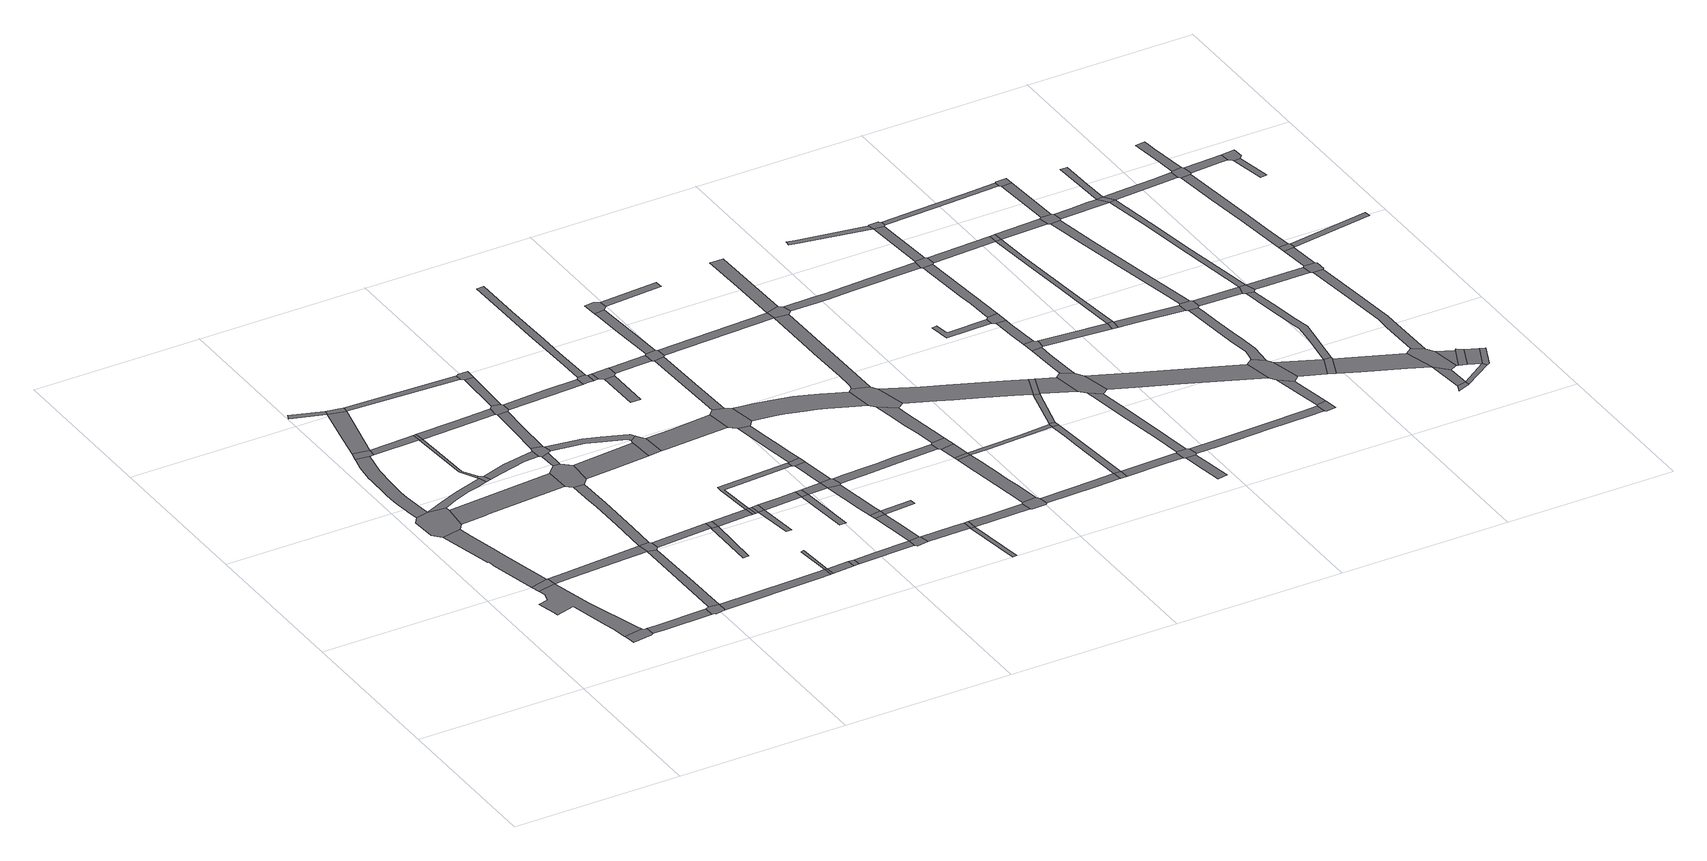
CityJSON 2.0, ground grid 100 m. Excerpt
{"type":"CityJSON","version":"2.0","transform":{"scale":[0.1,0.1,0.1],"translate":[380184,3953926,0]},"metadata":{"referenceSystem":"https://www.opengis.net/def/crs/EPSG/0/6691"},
"CityObjects":{
"road1":{"type":"Road","attributes":{"class":"1040","RoadStructureAttribute.sectionType":"1"},"geometry":[{"type":"MultiSurface","lod":"1","boundaries":[[[0,1,2,3,4,5,6,7,8,9,10,11,12,13,14,15,16]]]}]},
"road2":{"type":"Road","attributes":{"class":"1040","RoadStructureAttribute.sectionType":"4"},"geometry":[{"type":"MultiSurface","lod":"1","boundaries":[[[14,13,17,18,19,20,21,22,23,24]]]}]},
"road3":{"type":"Road","attributes":{"class":"1040","RoadStructureAttribute.sectionType":"4"},"geometry":[{"type":"MultiSurface","lod":"1","boundaries":[[[25,26,27,1,0]]]}]},
"road4":{"type":"Road","attributes":{"class":"1040","RoadStructureAttribute.sectionType":"1"},"geometry":[{"type":"MultiSurface","lod":"1","boundaries":[[[28,29,30,31,32,33,34,27,26,35,36,37]]]}]},
"road5":{"type":"Road","attributes":{"name":"都道420号","class":"1040","function":"3","usage":"1","RoadStructureAttribute.sectionType":"4"},"geometry":[{"type":"MultiSurface","lod":"1","boundaries":[[[38,39,40,41,29,28,42,43,44]]]}]},
"road6":{"type":"Road","attributes":{"name":"都道420号","class":"1040","function":"3","usage":"3","RoadStructureAttribute.sectionType":"1"},"geometry":[{"type":"MultiSurface","lod":"1","boundaries":[[[45,46,47,48,49,50,51,52,53,54,55,56,57,39,38,58,59,60,61,62,63,64,65,66,67,68]]]}]},
"road7":{"type":"Road","attributes":{"class":"1040","RoadStructureAttribute.sectionType":"1"},"geometry":[{"type":"MultiSurface","lod":"1","boundaries":[[[69,70,23,22,71,72]]]}]},
"road8":{"type":"Road","attributes":{"name":"都道420号","class":"1040","function":"3","usage":"3","RoadStructureAttribute.sectionType":"4"},"geometry":[{"type":"MultiSurface","lod":"1","boundaries":[[[73,45,68,74,75]]]}]},
"road9":{"type":"Road","attributes":{"class":"1040","RoadStructureAttribute.sectionType":"1"},"geometry":[{"type":"MultiSurface","lod":"1","boundaries":[[[76,77,78,79,38,44,80,81,82,83,84]]]}]},
"road10":{"type":"Road","attributes":{"class":"1040","RoadStructureAttribute.sectionType":"1"},"geometry":[{"type":"MultiSurface","lod":"1","boundaries":[[[85,86,25,0,87,88]]]}]},
"road11":{"type":"Road","attributes":{"class":"1040","RoadStructureAttribute.sectionType":"1"},"geometry":[{"type":"MultiSurface","lod":"1","boundaries":[[[89,90,91,92]]]}]},
"road12":{"type":"Road","attributes":{"name":"都道420号","class":"1040","function":"3","usage":"3","RoadStructureAttribute.sectionType":"1"},"geometry":[{"type":"MultiSurface","lod":"1","boundaries":[[[91,93,73,75,94,95]]]}]},
"road13":{"type":"Road","attributes":{"class":"1040","RoadStructureAttribute.sectionType":"4"},"geometry":[{"type":"MultiSurface","lod":"1","boundaries":[[[96,69,72,97,98,99,100]]]}]},
"road14":{"type":"Road","attributes":{"class":"1040","RoadStructureAttribute.sectionType":"1"},"geometry":[{"type":"MultiSurface","lod":"1","boundaries":[[[101,102,75,74,103]]]}]},
"road15":{"type":"Road","attributes":{"name":"都道420号","class":"1040","function":"3","RoadStructureAttribute.sectionType":"1"},"geometry":[{"type":"MultiSurface","lod":"1","boundaries":[[[104,105,43,42,106,107,108,109,110]]]}]},
"road16":{"type":"Road","attributes":{"name":"都道420号","class":"1040","function":"3","usage":"3","RoadStructureAttribute.sectionType":"4"},"geometry":[{"type":"MultiSurface","lod":"1","boundaries":[[[92,91,95,111]]]}]},
"road17":{"type":"Road","attributes":{"class":"1040","RoadStructureAttribute.sectionType":"1"},"geometry":[{"type":"MultiSurface","lod":"1","boundaries":[[[88,112,96,100,113,114,115,116,117]]]}]},
"road18":{"type":"Road","attributes":{"class":"1040","RoadStructureAttribute.sectionType":"4"},"geometry":[{"type":"MultiSurface","lod":"1","boundaries":[[[118,119,76,84,120,121]]]}]},
"road19":{"type":"Road","attributes":{"class":"1040","RoadStructureAttribute.sectionType":"1"},"geometry":[{"type":"MultiSurface","lod":"1","boundaries":[[[122,123,124,119,118,125,126]]]}]},
"road20":{"type":"Road","attributes":{"class":"1040","RoadStructureAttribute.sectionType":"4"},"geometry":[{"type":"MultiSurface","lod":"1","boundaries":[[[127,101,103,123,122]]]}]},
"road21":{"type":"Road","attributes":{"class":"1040","RoadStructureAttribute.sectionType":"4"},"geometry":[{"type":"MultiSurface","lod":"1","boundaries":[[[128,85,88,117,129,130,131]]]}]},
"road22":{"type":"Road","attributes":{"class":"1040","RoadStructureAttribute.sectionType":"1"},"geometry":[{"type":"MultiSurface","lod":"1","boundaries":[[[132,133,121,120,134,135,136]]]}]},
"road23":{"type":"Road","attributes":{"class":"1040","usage":"1","RoadStructureAttribute.sectionType":"1"},"geometry":[{"type":"MultiSurface","lod":"1","boundaries":[[[137,138,139,140,141,85,128,142,143]]]}]},
"road24":{"type":"Road","attributes":{"class":"1040","RoadStructureAttribute.sectionType":"1"},"geometry":[{"type":"MultiSurface","lod":"1","boundaries":[[[144,145,146,100,99,147,148,149]]]}]},
"road25":{"type":"Road","attributes":{"class":"1040","RoadStructureAttribute.sectionType":"1"},"geometry":[{"type":"MultiSurface","lod":"1","boundaries":[[[150,151,127,122,152,153]]]}]},
"road26":{"type":"Road","attributes":{"class":"1040","RoadStructureAttribute.sectionType":"1"},"geometry":[{"type":"MultiSurface","lod":"1","boundaries":[[[154,131,130,155]]]}]},
"road27":{"type":"Road","attributes":{"class":"1040","RoadStructureAttribute.sectionType":"1"},"geometry":[{"type":"MultiSurface","lod":"1","boundaries":[[[111,95,156,157,158]]]}]},
"road28":{"type":"Road","attributes":{"name":"都道440号","class":"1040","function":"3","RoadStructureAttribute.sectionType":"4"},"geometry":[{"type":"MultiSurface","lod":"1","boundaries":[[[159,160,104,110,138,137,161,162]]]}]},
"road29":{"type":"Road","attributes":{"class":"1040","RoadStructureAttribute.sectionType":"1"},"geometry":[{"type":"MultiSurface","lod":"1","boundaries":[[[163,164,160,159]]]}]},
"road30":{"type":"Road","attributes":{"class":"1040","RoadStructureAttribute.sectionType":"4"},"geometry":[{"type":"MultiSurface","lod":"1","boundaries":[[[165,132,136,164,163,166,167,168]]]}]},
"road31":{"type":"Road","attributes":{"class":"1040","RoadStructureAttribute.sectionType":"1"},"geometry":[{"type":"MultiSurface","lod":"1","boundaries":[[[169,170,171,172]]]}]},
"road32":{"type":"Road","attributes":{"class":"1040","RoadStructureAttribute.sectionType":"1"},"geometry":[{"type":"MultiSurface","lod":"1","boundaries":[[[173,174,175,165,168,176]]]}]},
"road33":{"type":"Road","attributes":{"class":"1040","RoadStructureAttribute.sectionType":"4"},"geometry":[{"type":"MultiSurface","lod":"1","boundaries":[[[177,154,155,169,172]]]}]},
"road34":{"type":"Road","attributes":{"class":"1040","RoadStructureAttribute.sectionType":"4"},"geometry":[{"type":"MultiSurface","lod":"1","boundaries":[[[178,179,150,153,174,173,180,181,182]]]}]},
"road35":{"type":"Road","attributes":{"class":"1040","RoadStructureAttribute.sectionType":"4"},"geometry":[{"type":"MultiSurface","lod":"1","boundaries":[[[183,144,149,184]]]}]},
"road36":{"type":"Road","attributes":{"name":"都道440号","class":"1040","function":"3","RoadStructureAttribute.sectionType":"1"},"geometry":[{"type":"MultiSurface","lod":"1","boundaries":[[[185,162,161,186,187]]]}]},
"road37":{"type":"Road","attributes":{"class":"1040","RoadStructureAttribute.sectionType":"1"},"geometry":[{"type":"MultiSurface","lod":"1","boundaries":[[[188,189,144,183]]]}]},
"road38":{"type":"Road","attributes":{"class":"1040","RoadStructureAttribute.sectionType":"1"},"geometry":[{"type":"MultiSurface","lod":"1","boundaries":[[[190,191,177,172,192,193,194]]]}]},
"road39":{"type":"Road","attributes":{"class":"1040","RoadStructureAttribute.sectionType":"1"},"geometry":[{"type":"MultiSurface","lod":"1","boundaries":[[[195,178,182,196,197]]]}]},
"road40":{"type":"Road","attributes":{"class":"1040","RoadStructureAttribute.sectionType":"1"},"geometry":[{"type":"MultiSurface","lod":"1","boundaries":[[[198,183,184,199]]]}]},
"road41":{"type":"Road","attributes":{"class":"1040","RoadStructureAttribute.sectionType":"1"},"geometry":[{"type":"MultiSurface","lod":"1","boundaries":[[[167,166,200,201,202,203,204,205,206,207]]]}]},
"road42":{"type":"Road","attributes":{"class":"1040","RoadStructureAttribute.sectionType":"4"},"geometry":[{"type":"MultiSurface","lod":"1","boundaries":[[[208,209,158,157,195,197,210]]]}]},
"road43":{"type":"Road","attributes":{"class":"1040","RoadStructureAttribute.sectionType":"4"},"geometry":[{"type":"MultiSurface","lod":"1","boundaries":[[[211,198,199,212]]]}]},
"road44":{"type":"Road","attributes":{"class":"1040","RoadStructureAttribute.sectionType":"4"},"geometry":[{"type":"MultiSurface","lod":"1","boundaries":[[[213,190,194,214]]]}]},
"road45":{"type":"Road","attributes":{"class":"1040","RoadStructureAttribute.sectionType":"1"},"geometry":[{"type":"MultiSurface","lod":"1","boundaries":[[[215,216,217,218]]]}]},
"road46":{"type":"Road","attributes":{"class":"1040","RoadStructureAttribute.sectionType":"1"},"geometry":[{"type":"MultiSurface","lod":"1","boundaries":[[[219,213,214,216]]]}]},
"road47":{"type":"Road","attributes":{"class":"1040","RoadStructureAttribute.sectionType":"4"},"geometry":[{"type":"MultiSurface","lod":"1","boundaries":[[[220,219,216,215]]]}]},
"road48":{"type":"Road","attributes":{"class":"1040","RoadStructureAttribute.sectionType":"1"},"geometry":[{"type":"MultiSurface","lod":"1","boundaries":[[[221,222,181,180,223,224]]]}]},
"road49":{"type":"Road","attributes":{"name":"都道440号","class":"1040","function":"3","RoadStructureAttribute.sectionType":"4"},"geometry":[{"type":"MultiSurface","lod":"1","boundaries":[[[204,203,185,187,225,226,227]]]}]},
"road50":{"type":"Road","attributes":{"class":"1040","RoadStructureAttribute.sectionType":"1"},"geometry":[{"type":"MultiSurface","lod":"1","boundaries":[[[228,229,220,215,230,231,232]]]}]},
"road51":{"type":"Road","attributes":{"class":"1040","RoadStructureAttribute.sectionType":"1"},"geometry":[{"type":"MultiSurface","lod":"1","boundaries":[[[233,234,211,212,235]]]}]},
"road52":{"type":"Road","attributes":{"class":"1040","RoadStructureAttribute.sectionType":"1"},"geometry":[{"type":"MultiSurface","lod":"1","boundaries":[[[236,237,238,190,213,239,240]]]}]},
"road53":{"type":"Road","attributes":{"class":"1040","RoadStructureAttribute.sectionType":"1"},"geometry":[{"type":"MultiSurface","lod":"1","boundaries":[[[241,232,242,243,244]]]}]},
"road54":{"type":"Road","attributes":{"class":"1040","RoadStructureAttribute.sectionType":"4"},"geometry":[{"type":"MultiSurface","lod":"1","boundaries":[[[245,228,232,241]]]}]},
"road55":{"type":"Road","attributes":{"name":"都道440号","class":"1040","function":"3","RoadStructureAttribute.sectionType":"1"},"geometry":[{"type":"MultiSurface","lod":"1","boundaries":[[[246,247,226,225,248,249,250]]]}]},
"road56":{"type":"Road","attributes":{"class":"1040","RoadStructureAttribute.sectionType":"4"},"geometry":[{"type":"MultiSurface","lod":"1","boundaries":[[[251,252,221,224,253,254,255,256]]]}]},
"road57":{"type":"Road","attributes":{"class":"1040","RoadStructureAttribute.sectionType":"4"},"geometry":[{"type":"MultiSurface","lod":"1","boundaries":[[[257,233,235,258,259,260]]]}]},
"road58":{"type":"Road","attributes":{"class":"1040","RoadStructureAttribute.sectionType":"1"},"geometry":[{"type":"MultiSurface","lod":"1","boundaries":[[[261,245,241,262]]]}]},
"road59":{"type":"Road","attributes":{"class":"1040","RoadStructureAttribute.sectionType":"1"},"geometry":[{"type":"MultiSurface","lod":"1","boundaries":[[[263,256,255,264]]]}]},
"road60":{"type":"Road","attributes":{"class":"1040","RoadStructureAttribute.sectionType":"1"},"geometry":[{"type":"MultiSurface","lod":"1","boundaries":[[[265,266,267,233,257,268]]]}]},
"road61":{"type":"Road","attributes":{"class":"1040","RoadStructureAttribute.sectionType":"1"},"geometry":[{"type":"MultiSurface","lod":"1","boundaries":[[[269,270,271,272]]]}]},
"road62":{"type":"Road","attributes":{"class":"1040","RoadStructureAttribute.sectionType":"4"},"geometry":[{"type":"MultiSurface","lod":"1","boundaries":[[[273,274,266,265]]]}]},
"road63":{"type":"Road","attributes":{"class":"1040","RoadStructureAttribute.sectionType":"1"},"geometry":[{"type":"MultiSurface","lod":"1","boundaries":[[[262,275,274,273,276,277]]]}]},
"road64":{"type":"Road","attributes":{"class":"1040","RoadStructureAttribute.sectionType":"4"},"geometry":[{"type":"MultiSurface","lod":"1","boundaries":[[[278,263,264,270,269,279,280]]]}]},
"road65":{"type":"Road","attributes":{"class":"1040","RoadStructureAttribute.sectionType":"4"},"geometry":[{"type":"MultiSurface","lod":"1","boundaries":[[[281,261,262,277,282,283]]]}]},
"road66":{"type":"Road","attributes":{"class":"1040","RoadStructureAttribute.sectionType":"1"},"geometry":[{"type":"MultiSurface","lod":"1","boundaries":[[[284,285,261,281,286]]]}]},
"road67":{"type":"Road","attributes":{"class":"1040","RoadStructureAttribute.sectionType":"1"},"geometry":[{"type":"MultiSurface","lod":"1","boundaries":[[[287,288,289,290,291,252,251,292,293,294,295]]]}]},
"road68":{"type":"Road","attributes":{"class":"1040","RoadStructureAttribute.sectionType":"4"},"geometry":[{"type":"MultiSurface","lod":"1","boundaries":[[[296,297,236,240,285,284,298]]]}]},
"road69":{"type":"Road","attributes":{"class":"1040","RoadStructureAttribute.sectionType":"1"},"geometry":[{"type":"MultiSurface","lod":"1","boundaries":[[[299,300,260,259,301,302]]]}]},
"road70":{"type":"Road","attributes":{"class":"1040","RoadStructureAttribute.sectionType":"1"},"geometry":[{"type":"MultiSurface","lod":"1","boundaries":[[[303,304,273,265,305]]]}]},
"road71":{"type":"Road","attributes":{"class":"1040","usage":"1","RoadStructureAttribute.sectionType":"1"},"geometry":[{"type":"MultiSurface","lod":"1","boundaries":[[[306,307,308,297,296,309,310,311,312]]]}]},
"road72":{"type":"Road","attributes":{"name":"都道440号","class":"1040","function":"3","RoadStructureAttribute.sectionType":"4"},"geometry":[{"type":"MultiSurface","lod":"1","boundaries":[[[313,246,250,306,312,314,315,316]]]}]},
"road73":{"type":"Road","attributes":{"class":"1040","RoadStructureAttribute.sectionType":"1"},"geometry":[{"type":"MultiSurface","lod":"1","boundaries":[[[317,318,278,280,319,320,321]]]}]},
"road74":{"type":"Road","attributes":{"class":"1040","RoadStructureAttribute.sectionType":"1"},"geometry":[{"type":"MultiSurface","lod":"1","boundaries":[[[322,323,324,325]]]}]},
"road75":{"type":"Road","attributes":{"class":"1040","RoadStructureAttribute.sectionType":"4"},"geometry":[{"type":"MultiSurface","lod":"1","boundaries":[[[326,299,302,323,322]]]}]},
"road76":{"type":"Road","attributes":{"class":"1040","RoadStructureAttribute.sectionType":"1"},"geometry":[{"type":"MultiSurface","lod":"1","boundaries":[[[327,328,329,313,316,330]]]}]},
"road77":{"type":"Road","attributes":{"class":"1040","RoadStructureAttribute.sectionType":"4"},"geometry":[{"type":"MultiSurface","lod":"1","boundaries":[[[331,332,317,321,328,327,333,334]]]}]},
"road78":{"type":"Road","attributes":{"class":"1040","RoadStructureAttribute.sectionType":"1"},"geometry":[{"type":"MultiSurface","lod":"1","boundaries":[[[335,336,337,338,339,340,283,282,341,342,343]]]}]},
"road79":{"type":"Road","attributes":{"class":"1040","RoadStructureAttribute.sectionType":"1"},"geometry":[{"type":"MultiSurface","lod":"1","boundaries":[[[344,345,346,347,332,331,348]]]}]},
"road80":{"type":"Road","attributes":{"class":"1040","RoadStructureAttribute.sectionType":"1"},"geometry":[{"type":"MultiSurface","lod":"1","boundaries":[[[349,350,326,322,351,352]]]}]},
"road81":{"type":"Road","attributes":{"class":"1040","RoadStructureAttribute.sectionType":"4"},"geometry":[{"type":"MultiSurface","lod":"1","boundaries":[[[353,354,345,344,355,356]]]}]},
"road82":{"type":"Road","attributes":{"name":"都道440号","class":"1040","function":"3","RoadStructureAttribute.sectionType":"1"},"geometry":[{"type":"MultiSurface","lod":"1","boundaries":[[[315,314,357,358,359,360,361,362,363,364,365,366,367,368,369,370,371,372,373]]]}]},
"road83":{"type":"Road","attributes":{"class":"1040","RoadStructureAttribute.sectionType":"4"},"geometry":[{"type":"MultiSurface","lod":"1","boundaries":[[[374,375,349,352,376,377,378,379,380,381,382,383]]]}]},
"road84":{"type":"Road","attributes":{"class":"1040","RoadStructureAttribute.sectionType":"1"},"geometry":[{"type":"MultiSurface","lod":"1","boundaries":[[[384,385,386,387,375,374,388,389,390,391,392]]]}]},
"road85":{"type":"Road","attributes":{"class":"1040","RoadStructureAttribute.sectionType":"1"},"geometry":[{"type":"MultiSurface","lod":"1","boundaries":[[[393,356,355,394]]]}]},
"road86":{"type":"Road","attributes":{"class":"1040","RoadStructureAttribute.sectionType":"4"},"geometry":[{"type":"MultiSurface","lod":"1","boundaries":[[[395,396,385,384]]]}]},
"road87":{"type":"Road","attributes":{"class":"1040","RoadStructureAttribute.sectionType":"1"},"geometry":[{"type":"MultiSurface","lod":"1","boundaries":[[[397,334,333,398]]]}]},
"road88":{"type":"Road","attributes":{"class":"1040","RoadStructureAttribute.sectionType":"1"},"geometry":[{"type":"MultiSurface","lod":"1","boundaries":[[[399,400,396,395]]]}]},
"road89":{"type":"Road","attributes":{"class":"1040","RoadStructureAttribute.sectionType":"4"},"geometry":[{"type":"MultiSurface","lod":"1","boundaries":[[[401,402,335,343,400,399]]]}]},
"road90":{"type":"Road","attributes":{"class":"1040","RoadStructureAttribute.sectionType":"1"},"geometry":[{"type":"MultiSurface","lod":"1","boundaries":[[[403,404,405,406,402,401,407,408,409]]]}]},
"road91":{"type":"Road","attributes":{"name":"都道440号","class":"1040","function":"3","usage":"1","RoadStructureAttribute.sectionType":"4"},"geometry":[{"type":"MultiSurface","lod":"1","boundaries":[[[410,364,363,403,409,411,412,413]]]}]},
"road92":{"type":"Road","attributes":{"class":"1040","RoadStructureAttribute.sectionType":"1"},"geometry":[{"type":"MultiSurface","lod":"1","boundaries":[[[414,415,416,417,383,382,381,380,418,419]]]}]},
"road93":{"type":"Road","attributes":{"class":"1040","RoadStructureAttribute.sectionType":"1"},"geometry":[{"type":"MultiSurface","lod":"1","boundaries":[[[398,420,421,422,423,424,425,426,410,413,427]]]}]},
"road94":{"type":"Road","attributes":{"class":"1040","RoadStructureAttribute.sectionType":"1"},"geometry":[{"type":"MultiSurface","lod":"1","boundaries":[[[428,429,430,431,395,384,432,433]]]}]},
"road95":{"type":"Road","attributes":{"class":"1040","RoadStructureAttribute.sectionType":"4"},"geometry":[{"type":"MultiSurface","lod":"1","boundaries":[[[434,397,398,427,435,436]]]}]},
"road96":{"type":"Road","attributes":{"class":"1040","RoadStructureAttribute.sectionType":"4"},"geometry":[{"type":"MultiSurface","lod":"1","boundaries":[[[437,414,419,438,439]]]}]},
"road97":{"type":"Road","attributes":{"class":"1040","RoadStructureAttribute.sectionType":"1"},"geometry":[{"type":"MultiSurface","lod":"1","boundaries":[[[440,441,442,397,434,443]]]}]},
"road98":{"type":"Road","attributes":{"name":"都道440号","class":"1040","function":"3","usage":"1","RoadStructureAttribute.sectionType":"1"},"geometry":[{"type":"MultiSurface","lod":"1","boundaries":[[[412,411,444,445,446,447,448,449,450,451,452,453,454,455,456]]]}]},
"road99":{"type":"Road","attributes":{"class":"1040","RoadStructureAttribute.sectionType":"1"},"geometry":[{"type":"MultiSurface","lod":"1","boundaries":[[[457,433,458,459,414,437]]]}]},
"road100":{"type":"Road","attributes":{"class":"1040","RoadStructureAttribute.sectionType":"4"},"geometry":[{"type":"MultiSurface","lod":"1","boundaries":[[[460,461,428,433,457,462]]]}]},
"road101":{"type":"Road","attributes":{"class":"1040","RoadStructureAttribute.sectionType":"1"},"geometry":[{"type":"MultiSurface","lod":"1","boundaries":[[[463,464,465,437,439,466,467]]]}]},
"road102":{"type":"Road","attributes":{"class":"1040","RoadStructureAttribute.sectionType":"1"},"geometry":[{"type":"MultiSurface","lod":"1","boundaries":[[[468,460,462,469,470]]]}]},
"road103":{"type":"Road","attributes":{"name":"都道440号","class":"1040","function":"3","usage":"1","RoadStructureAttribute.sectionType":"4"},"geometry":[{"type":"MultiSurface","lod":"1","boundaries":[[[452,451,468,470,471]]]}]},
"road104":{"type":"Road","attributes":{"class":"1040","RoadStructureAttribute.sectionType":"1"},"geometry":[{"type":"MultiSurface","lod":"1","boundaries":[[[472,473,474,475,476,477]]]}]},
"road105":{"type":"Road","attributes":{"class":"1040","RoadStructureAttribute.sectionType":"4"},"geometry":[{"type":"MultiSurface","lod":"1","boundaries":[[[478,479,463,467,473,472,480,481]]]}]},
"road106":{"type":"Road","attributes":{"name":"都道440号","class":"1040","function":"3","usage":"1","RoadStructureAttribute.sectionType":"1"},"geometry":[{"type":"MultiSurface","lod":"1","boundaries":[[[482,471,470,483,484,485]]]}]},
"road107":{"type":"Road","attributes":{"class":"1040","RoadStructureAttribute.sectionType":"1"},"geometry":[{"type":"MultiSurface","lod":"1","boundaries":[[[486,487,488,489,490,436,435,491,492,493,494,495]]]}]},
"road108":{"type":"Road","attributes":{"class":"1040","RoadStructureAttribute.sectionType":"1"},"geometry":[{"type":"MultiSurface","lod":"1","boundaries":[[[496,497,498,499,500,479,478,501,502,503]]]}]},
"road109":{"type":"Road","attributes":{"class":"1040","RoadStructureAttribute.sectionType":"1"},"geometry":[{"type":"MultiSurface","lod":"1","boundaries":[[[504,505,506,507,508,509,510]]]}]},
"road110":{"type":"Road","attributes":{"name":"都道440号","class":"1040","function":"3","usage":"1","RoadStructureAttribute.sectionType":"4"},"geometry":[{"type":"MultiSurface","lod":"1","boundaries":[[[511,485,484,496,503,512,513,514]]]}]},
"road111":{"type":"Road","attributes":{"class":"1040","RoadStructureAttribute.sectionType":"1"},"geometry":[{"type":"MultiSurface","lod":"1","boundaries":[[[515,516,517,518,511,514,519,520]]]}]},
"road112":{"type":"Road","attributes":{"class":"1040","RoadStructureAttribute.sectionType":"4"},"geometry":[{"type":"MultiSurface","lod":"1","boundaries":[[[521,522,523,516,515,524,525]]]}]},
"road113":{"type":"Road","attributes":{"class":"1040","RoadStructureAttribute.sectionType":"1"},"geometry":[{"type":"MultiSurface","lod":"1","boundaries":[[[526,527,528,529,523,522,530]]]}]},
"road114":{"type":"Road","attributes":{"class":"1040","RoadStructureAttribute.sectionType":"4"},"geometry":[{"type":"MultiSurface","lod":"1","boundaries":[[[531,532,508,507,527,526]]]}]},
"road115":{"type":"Road","attributes":{"class":"1040","RoadStructureAttribute.sectionType":"1"},"geometry":[{"type":"MultiSurface","lod":"1","boundaries":[[[533,534,535,536,537,538]]]}]},
"road116":{"type":"Road","attributes":{"class":"1040","RoadStructureAttribute.sectionType":"1"},"geometry":[{"type":"MultiSurface","lod":"1","boundaries":[[[539,540,541,542,532,531,543]]]}]},
"road117":{"type":"Road","attributes":{"class":"1040","RoadStructureAttribute.sectionType":"1"},"geometry":[{"type":"MultiSurface","lod":"1","boundaries":[[[544,545,546,547,481,480,548,549,550,551]]]}]},
"road118":{"type":"Road","attributes":{"class":"1040","RoadStructureAttribute.sectionType":"4"},"geometry":[{"type":"MultiSurface","lod":"1","boundaries":[[[552,553,486,495,540,539,554,555]]]}]},
"road119":{"type":"Road","attributes":{"class":"1040","RoadStructureAttribute.sectionType":"1"},"geometry":[{"type":"MultiSurface","lod":"1","boundaries":[[[556,525,524,557,558,559]]]}]},
"road120":{"type":"Road","attributes":{"class":"1040","RoadStructureAttribute.sectionType":"1"},"geometry":[{"type":"MultiSurface","lod":"1","boundaries":[[[536,553,552,560]]]}]},
"road121":{"type":"Road","attributes":{"name":"都道440号","class":"1040","function":"3","usage":"1","RoadStructureAttribute.sectionType":"1"},"geometry":[{"type":"MultiSurface","lod":"1","boundaries":[[[513,512,561,562,563,564,565,566,567]]]}]},
"road122":{"type":"Road","attributes":{"class":"1040","RoadStructureAttribute.sectionType":"4"},"geometry":[{"type":"MultiSurface","lod":"1","boundaries":[[[568,569,537,536,560,570,571]]]}]},
"road123":{"type":"Road","attributes":{"class":"1040","RoadStructureAttribute.sectionType":"4"},"geometry":[{"type":"MultiSurface","lod":"1","boundaries":[[[572,559,558,573,574]]]}]},
"road124":{"type":"Road","attributes":{"class":"1040","RoadStructureAttribute.sectionType":"1"},"geometry":[{"type":"MultiSurface","lod":"1","boundaries":[[[575,555,554,576,577]]]}]},
"road125":{"type":"Road","attributes":{"class":"1040","RoadStructureAttribute.sectionType":"1"},"geometry":[{"type":"MultiSurface","lod":"1","boundaries":[[[578,577,579,580,559,572,581,582]]]}]},
"road126":{"type":"Road","attributes":{"class":"1040","RoadStructureAttribute.sectionType":"4"},"geometry":[{"type":"MultiSurface","lod":"1","boundaries":[[[583,584,544,551,585,586,587]]]}]},
"road127":{"type":"Road","attributes":{"class":"1040","RoadStructureAttribute.sectionType":"1"},"geometry":[{"type":"MultiSurface","lod":"1","boundaries":[[[574,573,588,589,590]]]}]},
"road128":{"type":"Road","attributes":{"class":"1040","RoadStructureAttribute.sectionType":"1"},"geometry":[{"type":"MultiSurface","lod":"1","boundaries":[[[591,592,584,583,593]]]}]},
"road129":{"type":"Road","attributes":{"class":"1040","RoadStructureAttribute.sectionType":"4"},"geometry":[{"type":"MultiSurface","lod":"1","boundaries":[[[594,595,575,577,578]]]}]},
"road130":{"type":"Road","attributes":{"name":"都道440号","class":"1040","function":"3","usage":"1","RoadStructureAttribute.sectionType":"4"},"geometry":[{"type":"MultiSurface","lod":"1","boundaries":[[[596,565,564,591,593,597,598,599]]]}]},
"road131":{"type":"Road","attributes":{"class":"1040","RoadStructureAttribute.sectionType":"1"},"geometry":[{"type":"MultiSurface","lod":"1","boundaries":[[[600,601,602,571,570,603,604]]]}]},
"road132":{"type":"Road","attributes":{"class":"1040","RoadStructureAttribute.sectionType":"1"},"geometry":[{"type":"MultiSurface","lod":"1","boundaries":[[[605,606,607,608,609,596,599,610,611,612,613,614,615]]]}]},
"road133":{"type":"Road","attributes":{"class":"1040","RoadStructureAttribute.sectionType":"1"},"geometry":[{"type":"MultiSurface","lod":"1","boundaries":[[[616,594,578,617]]]}]},
"road134":{"type":"Road","attributes":{"name":"都道440号","class":"1040","function":"3","usage":"1","RoadStructureAttribute.sectionType":"1"},"geometry":[{"type":"MultiSurface","lod":"1","boundaries":[[[598,597,618,619]]]}]},
"road135":{"type":"Road","attributes":{"class":"1040","RoadStructureAttribute.sectionType":"4"},"geometry":[{"type":"MultiSurface","lod":"1","boundaries":[[[620,621,590,589,605,615,622,623]]]}]},
"road136":{"type":"Road","attributes":{"class":"1040","RoadStructureAttribute.sectionType":"1"},"geometry":[{"type":"MultiSurface","lod":"1","boundaries":[[[624,625,626,627,628,621,620,629,630]]]}]},
"road137":{"type":"Road","attributes":{"name":"都道440号","class":"1040","function":"3","usage":"1","RoadStructureAttribute.sectionType":"4"},"geometry":[{"type":"MultiSurface","lod":"1","boundaries":[[[619,618,631,632,633,634]]]}]},
"road138":{"type":"Road","attributes":{"class":"1040","RoadStructureAttribute.sectionType":"4"},"geometry":[{"type":"MultiSurface","lod":"1","boundaries":[[[635,636,616,617,625,624,637,638]]]}]},
"road139":{"type":"Road","attributes":{"class":"1040","RoadStructureAttribute.sectionType":"1"},"geometry":[{"type":"MultiSurface","lod":"1","boundaries":[[[639,623,622,640]]]}]},
"road140":{"type":"Road","attributes":{"class":"1040","RoadStructureAttribute.sectionType":"1"},"geometry":[{"type":"MultiSurface","lod":"1","boundaries":[[[641,642,636,635]]]}]},
"road141":{"type":"Road","attributes":{"class":"1040","RoadStructureAttribute.sectionType":"4"},"geometry":[{"type":"MultiSurface","lod":"1","boundaries":[[[643,644,600,604,642,641]]]}]},
"road142":{"type":"Road","attributes":{"class":"1040","RoadStructureAttribute.sectionType":"1"},"geometry":[{"type":"MultiSurface","lod":"1","boundaries":[[[645,646,647,648,649,650,619,634,651,652,653,654,655,656]]]}]},
"road143":{"type":"Road","attributes":{"name":"都道440号","class":"1040","function":"3","usage":"1","RoadStructureAttribute.sectionType":"1"},"geometry":[{"type":"MultiSurface","lod":"1","boundaries":[[[632,631,657,658,659,660,661]]]}]},
"road144":{"type":"Road","attributes":{"class":"1040","RoadStructureAttribute.sectionType":"1"},"geometry":[{"type":"MultiSurface","lod":"1","boundaries":[[[662,663,664,665,638,637,666]]]}]},
"road145":{"type":"Road","attributes":{"class":"1040","RoadStructureAttribute.sectionType":"4"},"geometry":[{"type":"MultiSurface","lod":"1","boundaries":[[[667,639,640,645,656,668]]]}]},
"road146":{"type":"Road","attributes":{"class":"1040","RoadStructureAttribute.sectionType":"4"},"geometry":[{"type":"MultiSurface","lod":"1","boundaries":[[[669,670,671,672]]]}]},
"road147":{"type":"Road","attributes":{"class":"1040","RoadStructureAttribute.sectionType":"1"},"geometry":[{"type":"MultiSurface","lod":"1","boundaries":[[[673,666,674,675,639,667,676,677,678]]]}]},
"road148":{"type":"Road","attributes":{"class":"1040","RoadStructureAttribute.sectionType":"1"},"geometry":[{"type":"MultiSurface","lod":"1","boundaries":[[[659,670,669,679]]]}]},
"road149":{"type":"Road","attributes":{"class":"1040","RoadStructureAttribute.sectionType":"4"},"geometry":[{"type":"MultiSurface","lod":"1","boundaries":[[[680,662,666,673]]]}]},
"road150":{"type":"Road","attributes":{"name":"都道440号","class":"1040","function":"3","usage":"1","RoadStructureAttribute.sectionType":"4"},"geometry":[{"type":"MultiSurface","lod":"1","boundaries":[[[681,660,659,679,682,683,684]]]}]},
"road151":{"type":"Road","attributes":{"class":"1040","RoadStructureAttribute.sectionType":"1"},"geometry":[{"type":"MultiSurface","lod":"1","boundaries":[[[685,686,662,680,687]]]}]},
"road152":{"type":"Road","attributes":{"class":"1040","RoadStructureAttribute.sectionType":"1"},"geometry":[{"type":"MultiSurface","lod":"1","boundaries":[[[688,689,667,668,690,691]]]}]},
"road153":{"type":"Road","attributes":{"class":"1040","RoadStructureAttribute.sectionType":"1"},"geometry":[{"type":"MultiSurface","lod":"1","boundaries":[[[692,669,672,693]]]}]},
"road154":{"type":"Road","attributes":{"name":"都道440号","class":"1040","function":"3","usage":"1","RoadStructureAttribute.sectionType":"1"},"geometry":[{"type":"MultiSurface","lod":"1","boundaries":[[[683,682,694,695]]]}]},
"road155":{"type":"Road","attributes":{"name":"都道440号","class":"1040","function":"3","usage":"1","RoadStructureAttribute.sectionType":"4"},"geometry":[{"type":"MultiSurface","lod":"1","boundaries":[[[696,695,694,697,698]]]}]},
"road156":{"type":"Road","attributes":{"class":"1040","RoadStructureAttribute.sectionType":"1"},"geometry":[{"type":"MultiSurface","lod":"1","boundaries":[[[699,700,701,702,703,681,684,704,705,706,707,708]]]}]},
"road157":{"type":"Road","attributes":{"name":"都道440号","class":"1040","function":"3","usage":"1","RoadStructureAttribute.sectionType":"1"},"geometry":[{"type":"MultiSurface","lod":"1","boundaries":[[[698,697,692,709]]]}]},
"road158":{"type":"Road","attributes":{"class":"1040","RoadStructureAttribute.sectionType":"1"},"geometry":[{"type":"MultiSurface","lod":"1","boundaries":[[[710,711,712,680,673,713,714]]]}]},
"road159":{"type":"Road","attributes":{"name":"都道440号","class":"1040","function":"3","usage":"1","RoadStructureAttribute.sectionType":"4"},"geometry":[{"type":"MultiSurface","lod":"1","boundaries":[[[709,692,693,715,716]]]}]},
"road160":{"type":"Road","attributes":{"class":"1040","RoadStructureAttribute.sectionType":"4"},"geometry":[{"type":"MultiSurface","lod":"1","boundaries":[[[717,688,691,700,699,718,719,720]]]}]},
"road161":{"type":"Road","attributes":{"class":"1040","RoadStructureAttribute.sectionType":"1"},"geometry":[{"type":"MultiSurface","lod":"1","boundaries":[[[721,722,717,720]]]}]},
"road162":{"type":"Road","attributes":{"class":"1040","RoadStructureAttribute.sectionType":"4"},"geometry":[{"type":"MultiSurface","lod":"1","boundaries":[[[723,724,722,721,725,726]]]}]},
"road163":{"type":"Road","attributes":{"class":"1040","RoadStructureAttribute.sectionType":"1"},"geometry":[{"type":"MultiSurface","lod":"1","boundaries":[[[727,728,729,730,731,724,723,732,733,734]]]}]},
"road164":{"type":"Road","attributes":{"class":"1040","RoadStructureAttribute.sectionType":"4"},"geometry":[{"type":"MultiSurface","lod":"1","boundaries":[[[735,736,710,714,728,727,737,738]]]}]},
"road165":{"type":"Road","attributes":{"class":"1040","RoadStructureAttribute.sectionType":"1"},"geometry":[{"type":"MultiSurface","lod":"1","boundaries":[[[739,740,741,742,736,735,743,744]]]}]},
"road166":{"type":"Road","attributes":{"class":"1040","RoadStructureAttribute.sectionType":"1"},"geometry":[{"type":"MultiSurface","lod":"1","boundaries":[[[745,726,725,746]]]}]},
"road167":{"type":"Road","attributes":{"class":"1040","RoadStructureAttribute.sectionType":"1"},"geometry":[{"type":"MultiSurface","lod":"1","boundaries":[[[747,748,738,737,749,750]]]}]},
"road168":{"type":"Road","attributes":{"class":"1040","RoadStructureAttribute.sectionType":"1"},"geometry":[{"type":"MultiSurface","lod":"1","boundaries":[[[751,752,753,754]]]}]},
"road169":{"type":"Road","attributes":{"class":"1040","RoadStructureAttribute.sectionType":"4"},"geometry":[{"type":"MultiSurface","lod":"1","boundaries":[[[755,747,750,756,752,751,757]]]}]}
},
"vertices":[
[390,975,0],[283,948,0],[292,907,0],[281,856,0],[217,839,0],[233,770,0],[242,731,0],[249,701,0],[362,733,0],[363,726,0],[393,594,0],[419,480,0],[429,434,0],[447,342,0],[559,358,0],[547,404,0],[448,720,0],
[447,339,0],[455,285,0],[457,265,0],[575,282,0],[584,289,0],[587,291,0],[583,350,0],[570,349,0],
[385,1035,0],[376,1034,0],[269,1006,0],
[233,1687,0],[116,1663,0],[190,1353,0],[195,1332,0],[199,1333,0],[208,1292,0],[204,1291,0],[307,1337,0],[284,1438,0],[247,1602,0],
[173,1919,0],[95,1901,0],[66,1860,0],[72,1710,0],[262,1728,0],[279,1878,0],[277,1906,0],
[108,2562,0],[105,2546,0],[87,2474,0],[74,2364,0],[73,2333,0],[70,2185,0],[70,2167,0],[71,2128,0],[72,2095,0],[75,2060,0],[81,2012,0],[82,2004,0],[87,1963,0],[166,1974,0],[160,2022,0],[154,2068,0],[151,2100,0],[150,2130,0],[149,2167,0],[150,2186,0],[150,2188,0],[152,2270,0],[159,2398,0],[188,2549,0],
[947,362,0],[645,352,0],[658,293,0],[948,299,0],
[119,2615,0],[213,2550,0],[215,2599,0],
[571,2073,0],[396,2014,0],[283,1968,0],[181,1922,0],[358,1947,0],[397,1963,0],[461,1987,0],[525,2004,0],[587,2023,0],
[961,1078,0],[490,1040,0],[503,982,0],[969,1009,0],
[20,3113,0],[7,3080,0],[202,3018,0],[209,3050,0],
[161,2816,0],[306,2992,0],[307,2995,0],
[972,375,0],[967,300,0],[970,291,0],[1030,303,0],[1030,365,0],
[489,2614,0],[436,2612,0],[493,2558,0],
[916,1932,0],[302,1879,0],[358,1736,0],[394,1739,0],[420,1741,0],[439,1742,0],[919,1779,0],
[310,3029,0],
[971,384,0],[1028,486,0],[1028,537,0],[1026,666,0],[1024,805,0],[1019,997,0],
[580,2092,0],[567,2082,0],[619,2033,0],[603,2081,0],
[509,2553,0],[493,2553,0],[514,2180,0],[528,2178,0],[517,2423,0],
[505,2615,0],
[1022,1082,0],[1032,1012,0],[1037,1016,0],[1032,1070,0],
[946,2163,0],[753,2131,0],[693,2056,0],[862,2098,0],[949,2104,0],
[1017,1749,0],[954,1749,0],[959,1594,0],[962,1523,0],[961,1314,0],[1022,1250,0],[1022,1539,0],
[1681,388,0],[1629,386,0],[1471,378,0],[1039,303,0],[1612,326,0],[1683,331,0],
[967,2638,0],[743,2626,0],[817,2569,0],[961,2578,0],
[1370,1093,0],[1373,1041,0],
[311,2995,0],[976,2968,0],[977,3008,0],
[1008,1985,0],[968,1984,0],[1052,1788,0],[1062,1939,0],
[1011,2111,0],[964,2091,0],
[955,2195,0],[1031,2120,0],[1023,2172,0],[1016,2179,0],
[1373,1036,0],[1372,702,0],[1406,705,0],[1413,1035,0],
[1033,2570,0],[972,2568,0],[964,2383,0],[1026,2410,0],
[1409,1096,0],
[985,2660,0],[978,2649,0],[1044,2580,0],[1046,2640,0],[1037,2650,0],
[1697,388,0],[1700,332,0],
[1442,1975,0],[1253,1805,0],[1451,1822,0],
[1681,605,0],[1664,602,0],
[1623,1110,0],[1507,1102,0],[1421,1035,0],[1598,1047,0],[1629,1049,0],
[997,2953,0],[1047,2902,0],[1049,2951,0],
[1827,394,0],[1829,341,0],
[1223,2093,0],[1309,2061,0],[1437,2015,0],[1448,2001,0],[1488,2027,0],[1470,2056,0],[1326,2108,0],[1235,2141,0],
[991,3018,0],[983,3008,0],[1051,3016,0],
[1862,395,0],[1865,345,0],
[1643,1111,0],[1648,1050,0],
[1703,1054,0],[1666,1051,0],[1695,814,0],[1729,814,0],
[1661,1112,0],
[1698,1114,0],
[1508,2664,0],[1308,2655,0],[1300,2593,0],[1510,2605,0],
[1531,1829,0],[1523,1976,0],[1504,2003,0],
[1932,1130,0],[1839,1123,0],[1717,1055,0],[1928,1068,0],[1938,1069,0],
[2204,410,0],[1993,400,0],[2206,360,0],
[2044,1397,0],[1604,1371,0],[1603,1332,0],[1623,1334,0],[2046,1359,0],
[1978,1072,0],[1969,728,0],[2009,732,0],[1998,856,0],
[1972,1132,0],
[1929,2011,0],[1686,1989,0],[1568,1832,0],[1789,1847,0],[1948,1859,0],
[1563,2679,0],[1518,2678,0],[1532,2606,0],[1551,2607,0],[1575,2608,0],[1573,2670,0],
[2270,421,0],[2219,346,0],[2288,355,0],[2273,415,0],
[2090,1140,0],[2100,1078,0],
[1600,2671,0],[1603,2610,0],
[2227,702,0],[2161,692,0],[2181,571,0],[2243,602,0],
[1692,2593,0],[1632,2592,0],[1633,2324,0],[1693,2324,0],
[2221,742,0],[2155,732,0],
[2141,816,0],[2215,785,0],[2172,1073,0],
[1706,2676,0],[1692,2596,0],[1708,2616,0],
[2158,1149,0],[2180,1083,0],[2168,1144,0],
[2127,1361,0],[2060,1350,0],[2142,1254,0],
[1546,3701,0],[1501,3698,0],[1505,3438,0],[1509,3166,0],[1515,2815,0],[1558,2937,0],[1557,3047,0],[1555,3092,0],[1550,3417,0],
[2120,1409,0],[2052,1397,0],[2123,1390,0],
[2542,420,0],[2482,419,0],[2538,361,0],[2545,361,0],
[2412,755,0],[2224,742,0],[2415,715,0],
[1988,1821,0],[2023,1588,0],[2051,1408,0],[2110,1474,0],[2094,1572,0],[2070,1721,0],[2056,1811,0],
[1965,2047,0],[2088,1851,0],[2061,2007,0],[2026,2029,0],
[1933,2688,0],[1725,2677,0],[1779,2619,0],[1862,2624,0],[1937,2627,0],
[2570,361,0],[2545,358,0],[2592,1,0],[2616,4,0],
[2567,421,0],
[2009,2629,0],[1948,2619,0],[1958,2279,0],[2019,2285,0],
[2003,2707,0],[1945,2701,0],[2018,2639,0],[2013,2699,0],
[2783,1181,0],[2694,1175,0],[2552,1167,0],[2445,1160,0],[2381,1156,0],[2234,1147,0],[2377,1095,0],[2550,1106,0],[2789,1121,0],
[1972,3185,0],[1911,3179,0],[1912,3168,0],[1927,2938,0],[1993,2875,0],
[2898,431,0],[2696,424,0],[2693,364,0],[2911,369,0],
[1965,3279,0],[1905,3273,0],[1997,3211,0],[1992,3261,0],
[2229,1832,0],[2273,1826,0],[2372,1796,0],[2441,1776,0],[2495,1757,0],[2596,1715,0],[2690,1676,0],[2673,1844,0],[2608,1871,0],[2532,1902,0],[2475,1925,0],[2396,1950,0],[2336,1966,0],[2275,1979,0],[2174,1994,0],[2113,2002,0],[2072,2006,0],
[2992,450,0],[2907,441,0],[2921,361,0],[3005,365,0],[3006,366,0],[3010,370,0],[3014,375,0],[3010,399,0],[3007,418,0],[3005,431,0],
[2907,986,0],[2825,976,0],[2834,914,0],[2872,668,0],[2970,593,0],[2957,671,0],[2952,705,0],[2945,751,0],[2920,902,0],
[2345,3287,0],[2348,3238,0],
[2904,1011,0],[2821,1001,0],
[2695,2733,0],[2703,2673,0],
[2887,1122,0],[2804,1112,0],
[2874,1201,0],[2795,1191,0],
[2719,1642,0],[2736,1542,0],[2757,1419,0],[2775,1312,0],[2859,1292,0],[2824,1514,0],[2816,1574,0],
[2699,1864,0],[2859,1605,0],[2817,1792,0],[2793,1832,0],
[3464,451,0],[3338,446,0],[3010,431,0],[3007,431,0],[3316,385,0],[3466,391,0],
[2703,2377,0],[2704,2265,0],[2708,1998,0],[2709,1909,0],[2707,1895,0],[2703,1873,0],[2702,1869,0],[2785,2666,0],
[3415,1038,0],[3235,1025,0],[3014,1014,0],[2906,1011,0],[3014,989,0],[3417,1010,0],
[2775,2762,0],[2811,2687,0],[2797,2744,0],
[3507,452,0],[3470,391,0],[3509,392,0],
[2764,3312,0],[2683,3310,0],[2690,3032,0],[2764,3303,0],
[2988,1551,0],[3020,1538,0],[3023,1536,0],[3107,1501,0],[3226,1452,0],[3401,1379,0],[3491,1341,0],[3492,1341,0],[3545,1480,0],[3425,1531,0],[3149,1646,0],[3025,1698,0],[3022,1699,0],
[3456,1013,0],[3428,901,0],[3436,795,0],
[3421,1048,0],[3419,1038,0],[3453,1042,0],
[3847,463,0],[3728,459,0],[3560,453,0],[3737,399,0],[3854,404,0],
[3490,1336,0],[3453,1046,0],[3524,1328,0],
[3576,1467,0],
[3926,394,0],[3868,393,0],[3880,299,0],[3908,132,0],[3967,141,0],[3943,298,0],
[3913,474,0],[3854,472,0],[3936,405,0],[3925,464,0],
[3581,1465,0],[3529,1326,0],[3708,1250,0],[3683,1422,0],
[3613,2775,0],[3335,2762,0],[3038,2747,0],[3035,2747,0],[2974,2746,0],[2970,2688,0],[3034,2688,0],[3037,2688,0],[3188,2696,0],[3613,2717,0],
[3743,1210,0],[3759,1109,0],[3783,954,0],[3814,758,0],[3833,631,0],[3890,635,0],[3843,950,0],[3811,1158,0],
[3395,2178,0],[3365,2173,0],[3383,2050,0],[3655,2057,0],[3653,2100,0],[3416,2094,0],[3406,2101,0],
[3718,1452,0],[3851,1189,0],[3814,1363,0],[3782,1408,0],
[3763,1716,0],[3702,1712,0],[3708,1638,0],[3713,1536,0],[3778,1458,0],[3766,1639,0],
[3769,1784,0],[3757,1795,0],[3696,1791,0],[3772,1724,0],[3776,1783,0],
[3737,2044,0],[3677,2040,0],[3678,2023,0],[3688,1893,0],[3740,2003,0],
[3731,2123,0],[3670,2118,0],
[3133,3289,0],[3128,3256,0],[3162,3250,0],[3593,3173,0],[3582,3210,0],[3184,3279,0],
[3684,2713,0],[3624,2709,0],[3651,2360,0],[3659,2274,0],[3724,2221,0],
[4718,495,0],[4629,491,0],[4401,482,0],[4115,471,0],[4073,409,0],[4389,421,0],[4634,430,0],[4723,434,0],
[3679,2790,0],[3620,2785,0],[3696,2723,0],[3689,2783,0],
[3926,1771,0],[4025,1704,0],[4174,1692,0],[4178,1752,0],
[3652,3167,0],
[4023,1118,0],[4207,1041,0],[4421,952,0],[4636,861,0],[4606,1034,0],[4403,1119,0],[4072,1256,0],
[3648,3219,0],[3592,3218,0],[3663,3175,0],[3659,3209,0],
[4212,1754,0],[4209,1689,0],[4213,1746,0],
[4078,2803,0],[4011,2741,0],[4081,2745,0],
[4115,2746,0],[4107,2473,0],[4138,2161,0],[4181,2045,0],[4133,2541,0],
[4780,514,0],[4723,505,0],[4727,434,0],[4737,425,0],[4794,433,0],
[4319,1680,0],[4599,1657,0],[4594,1718,0],
[4663,825,0],[4697,645,0],[4738,766,0],
[4112,2805,0],[4096,2804,0],
[4651,1065,0],[4777,801,0],[4735,981,0],[4712,1018,0],
[4370,3245,0],[4175,3235,0],[3874,3221,0],[3975,3192,0],[4372,3212,0],
[4610,1649,0],[4635,1415,0],[4649,1281,0],[4664,1149,0],[4660,1108,0],[4723,1154,0],[4713,1252,0],[4702,1346,0],[4684,1494,0],[4671,1614,0],[4668,1647,0],
[4394,2823,0],[4404,2759,0],
[4921,741,0],[4977,877,0],
[4663,1730,0],[4604,1727,0],[4680,1658,0],[4677,1719,0],
[4477,2755,0],[4416,2751,0],[4466,2484,0],[4513,2229,0],[4586,1821,0],[4598,2082,0],[4521,2496,0],
[4965,723,0],[5020,859,0],[5021,864,0],[5022,873,0],
[4468,2831,0],[4406,2832,0],[4486,2766,0],[4477,2823,0],
[4957,1718,0],[4937,1656,0],
[4446,3204,0],[4383,3201,0],
[4443,3258,0],[4378,3255,0],
[4954,1642,0],[4980,1472,0],[5015,1245,0],[5021,1204,0],[5009,1093,0],[4993,985,0],[5041,1012,0],[5052,1088,0],[5068,1205,0],[5053,1297,0],[5022,1490,0],[4999,1638,0],
[5082,673,0],[5311,579,0],[5433,529,0],[5382,710,0],[5084,833,0],
[4746,2841,0],[4689,2837,0],[4613,2832,0],[4578,2830,0],[4791,2781,0],
[4995,1718,0],[5014,1654,0],
[5507,311,0],[5451,297,0],[5433,253,0],[5508,280,0],
[4827,2786,0],[4835,2513,0],[4892,2132,0],[4975,1842,0],[4923,2161,0],[4871,2504,0],
[5501,450,0],
[4785,2844,0],
[5425,743,0],[5546,479,0],[5518,654,0],[5488,701,0],
[4772,3191,0],[4730,3191,0],[4780,2999,0],
[5344,1718,0],[5095,1718,0],[5094,1656,0],[5350,1657,0],
[5674,424,0],[5690,400,0],
[5557,474,0],[5616,609,0],
[5627,621,0],[5600,456,0],[5660,593,0],
[5423,1647,0],[5362,1645,0],[5399,1312,0],[5423,1073,0],[5423,986,0],[5485,984,0],[5483,1079,0],[5472,1192,0],[5460,1305,0],[5436,1524,0],
[5735,563,0],
[5218,2874,0],[5108,2866,0],[4945,2854,0],[5108,2805,0],[5222,2815,0],
[5706,410,0],[5767,550,0],
[5356,1728,0],[5431,1656,0],[5426,1717,0],[5416,1726,0],
[5396,1911,0],[5336,1905,0],
[5390,1957,0],[5331,1951,0],[5404,1912,0],[5399,1950,0],
[5295,2807,0],[5235,2803,0],[5265,2535,0],[5294,2279,0],[5324,2014,0],[5369,2141,0],[5351,2307,0],[5341,2396,0],
[5287,2892,0],[5226,2882,0],[5304,2818,0],[5297,2881,0],
[5249,3206,0],[5191,3199,0],[5194,3169,0],[5215,2982,0],[5258,3122,0],[5250,3194,0],
[5895,2025,0],[5899,1987,0],
[5531,2895,0],[5386,2886,0],[5487,2830,0],[5534,2833,0],
[5599,2815,0],[5559,2808,0],[5598,2598,0],[5637,2605,0],
[5613,2900,0],[5558,2815,0],[5617,2838,0]
]}
